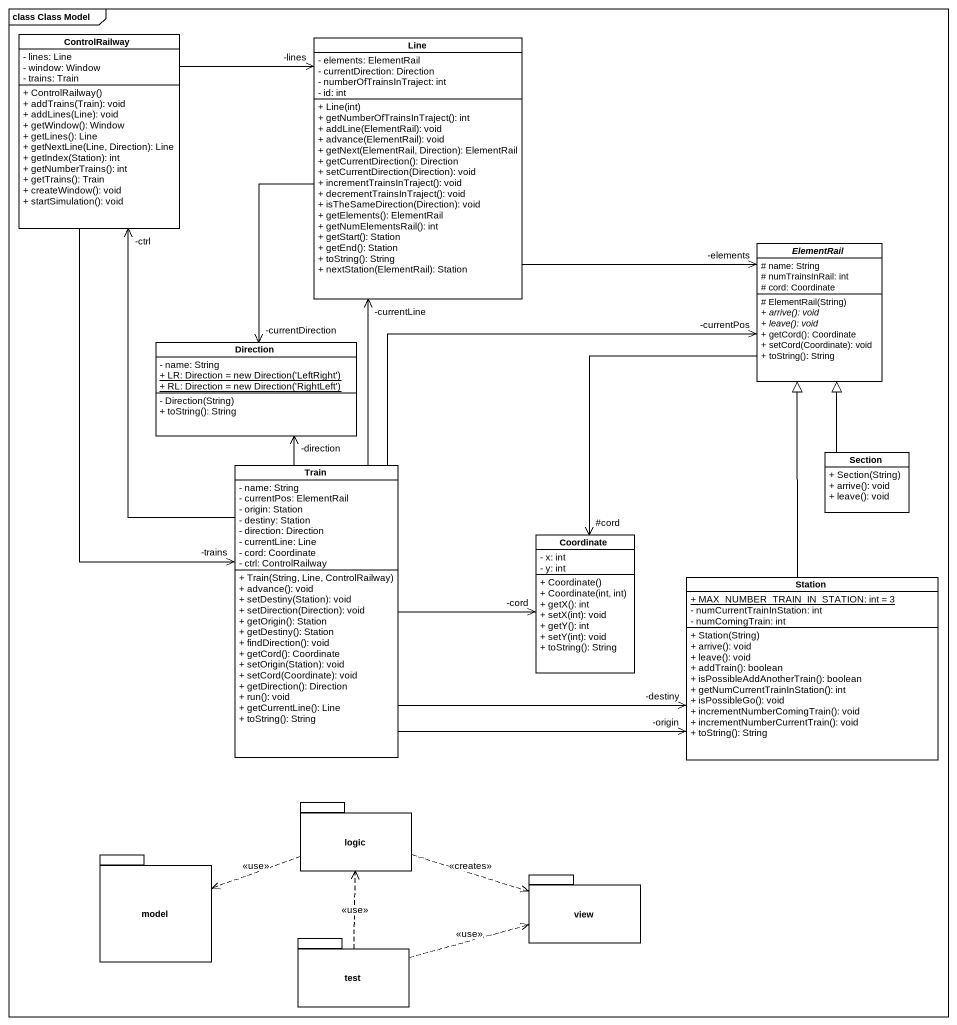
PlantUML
@startuml
mainframe class Class Model
hide circle
hide empty members
skinparam classAttributeIconSize 0
class ControlRailway {
  - lines: Line
  - window: Window
  - trains: Train
  + ControlRailway()
  + addTrains(Train): void
  + addLines(Line): void
  + getWindow(): Window
  + getLines(): Line
  + getNextLine(Line, Direction): Line
  + getIndex(Station): int
  + getNumberTrains(): int
  + getTrains(): Train
  + createWindow(): void
  + startSimulation(): void
}
class Line {
  - elements: ElementRail
  - currentDirection: Direction
  - numberOfTrainsInTraject: int
  - id: int
  + Line(int)
  + getNumberOfTrainsInTraject(): int
  + addLine(ElementRail): void
  + advance(ElementRail): void
  + getNext(ElementRail, Direction): ElementRail
  + getCurrentDirection(): Direction
  + setCurrentDirection(Direction): void
  + incrementTrainsInTraject(): void
  + decrementTrainsInTraject(): void
  + isTheSameDirection(Direction): void
  + getElements(): ElementRail
  + getNumElementsRail(): int
  + getStart(): Station
  + getEnd(): Station
  + toString(): String
  + nextStation(ElementRail): Station
}
abstract class ElementRail {
  # name: String
  # numTrainsInRail: int
  # cord: Coordinate
  # ElementRail(String)
  {abstract} + arrive(): void
  {abstract} + leave(): void
  + getCord(): Coordinate
  + setCord(Coordinate): void
  + toString(): String
}
class Direction {
  - name: String
  {static} {field} + LR: Direction = new Direction('LeftRight')
  {static} {field} + RL: Direction = new Direction('RightLeft')
  - Direction(String)
  + toString(): String
}
class Train {
  - name: String
  - currentPos: ElementRail
  - origin: Station
  - destiny: Station
  - direction: Direction
  - currentLine: Line
  - cord: Coordinate
  - ctrl: ControlRailway
  + Train(String, Line, ControlRailway)
  + advance(): void
  + setDestiny(Station): void
  + setDirection(Direction): void
  + getOrigin(): Station
  + getDestiny(): Station
  + findDirection(): void
  + getCord(): Coordinate
  + setOrigin(Station): void
  + setCord(Coordinate): void
  + getDirection(): Direction
  + run(): void
  + getCurrentLine(): Line
  + toString(): String
}
class Section {
  + Section(String)
  + arrive(): void
  + leave(): void
}
class Coordinate {
  - x: int
  - y: int
  + Coordinate()
  + Coordinate(int, int)
  + getX(): int
  + setX(int): void
  + getY(): int
  + setY(int): void
  + toString(): String
}
class Station {
  {static} + MAX_NUMBER_TRAIN_IN_STATION: int = 3
  - numCurrentTrainInStation: int
  - numComingTrain: int
  + Station(String)
  + arrive(): void
  + leave(): void
  + addTrain(): boolean
  + isPossibleAddAnotherTrain(): boolean
  + getNumCurrentTrainInStation(): int
  + isPossibleGo(): void
  + incrementNumberComingTrain(): void
  + incrementNumberCurrentTrain(): void
  + toString(): String
}
package logic {
}
package model {
}
package view {
}
package test {
}
ControlRailway -right-> "-lines" Line
ControlRailway --> "-trains" Train
Line -right-> "-elements" ElementRail
Line --> "-currentDirection" Direction
ElementRail --> "#cord" Coordinate
Train -up-> "-ctrl" ControlRailway
Train -up-> "-currentLine" Line
Train -right-> "-currentPos" ElementRail
Train -up-> "-direction" Direction
Train -right-> "-cord" Coordinate
Train -right-> "-destiny" Station
Train -right-> "-origin" Station
Section -up-|> ElementRail
Station -up-|> ElementRail
logic .left.> model : <<use>>
logic .right.> view : <<creates>>
test .up.> logic : <<use>>
test .right.> view : <<use>>
@enduml
